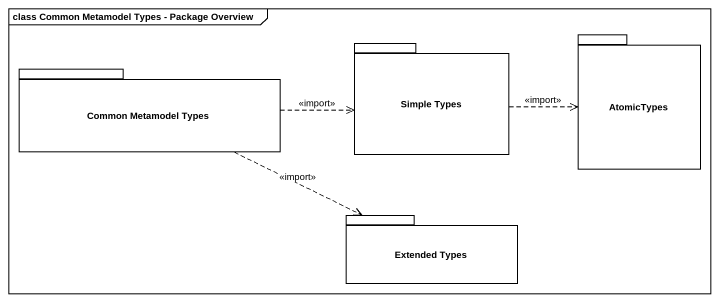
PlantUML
@startuml
mainframe class Common Metamodel Types - Package Overview
package AtomicTypes {
}
package "Common Metamodel Types" as Common_Metamodel_Types {
}
package "Simple Types" as Simple_Types {
}
package "Extended Types" as Extended_Types {
}
Common_Metamodel_Types .right.> Simple_Types : <<import>>
Common_Metamodel_Types .right.> Extended_Types : <<import>>
Simple_Types .right.> AtomicTypes : <<import>>
@enduml
